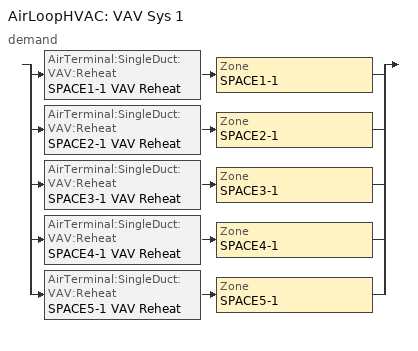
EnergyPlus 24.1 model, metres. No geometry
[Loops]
AirLoopHVAC 'VAV Sys 1'
 demand: split
  | AirTerminal:SingleDuct:VAV:Reheat 'SPACE1-1 VAV Reheat' > Zone 'SPACE1-1'
  | AirTerminal:SingleDuct:VAV:Reheat 'SPACE2-1 VAV Reheat' > Zone 'SPACE2-1'
  | AirTerminal:SingleDuct:VAV:Reheat 'SPACE3-1 VAV Reheat' > Zone 'SPACE3-1'
  | AirTerminal:SingleDuct:VAV:Reheat 'SPACE4-1 VAV Reheat' > Zone 'SPACE4-1'
  | AirTerminal:SingleDuct:VAV:Reheat 'SPACE5-1 VAV Reheat' > Zone 'SPACE5-1'
[Building]
Building 1: Loads convergence tolerance value=0.04; Maximum number of warmup days=25; Minimum number of warmup days=6; North axis=0; Solar distribution=MinimalShadowing; Temperature convergence tolerance value=0.4
[AirLoopHVAC]
VAV Sys 1: Design supply air flow rate=Autosize
[AirLoopHVAC:ReturnPlenum]
Return-Plenum-1: Zone=PLENUM-1
[AirTerminal:SingleDuct:VAV:Reheat] Availability schedule=ReheatCoilAvailSched; Damper heating action=Normal; Maximum air flow rate=Autosize; Minimum air flow fraction schedule=MinOA_Sched
Name | Zone | Reheat coil
SPACE1-1 VAV Reheat | SPACE1-1 | SPACE1-1 Reheat Coil
SPACE2-1 VAV Reheat | SPACE2-1 | SPACE2-1 Reheat Coil
SPACE3-1 VAV Reheat | SPACE3-1 | SPACE3-1 Reheat Coil
SPACE4-1 VAV Reheat | SPACE4-1 | SPACE4-1 Reheat Coil
SPACE5-1 VAV Reheat | SPACE5-1 | SPACE5-1 Reheat Coil
[Coil:Cooling:DX:SingleSpeed]
Main Cooling Coil 1: Availability schedule=CoolingCoilAvailSched; Cooling coil gross rated cop=3; Cooling coil gross rated sensible heat ratio=0.75; Cooling coil gross rated total capacity=Autosize; Condenser type=AirCooled; Crankcase heater capacity=0; Evaporative condenser effectiveness=0.9; Evaporative condenser pump rated power consumption=0; Maximum outdoor air flow rate=0; Nominal time for condensate removal to begin=0; Ratio of initial moisture evaporation rate and steady state latent capacity=0
[Coil:Heating:Electric] Efficiency=1; Nominal capacity=Autosize
Name | Availability schedule
Main Heating Coil 1 | HeatingCoilAvailSched
SPACE1-1 Reheat Coil; SPACE2-1 Reheat Coil; SPACE3-1 Reheat Coil; SPACE4-1 Reheat Coil; SPACE5-1 Reheat Coil | ReheatCoilAvailSched
[CoilSystem:Cooling:DX]
Cooling Coil System 1: Availability schedule=CoolingCoilAvailSched; Cooling coil=Main Cooling Coil 1
[Controller:OutdoorAir]
OA Controller 1: Economizer control type=FixedDryBulb; Economizer control action type=ModulateFlow; Economizer maximum limit dry bulb temperature=19; Economizer maximum limit enthalpy=64000; Economizer maximum limit dewpoint temperature=19; Economizer minimum limit dry bulb temperature=4; High rh control option=None; Heat recovery bypass control type=BypassWhenWithinEconomizerLimits; Mechanical ventilation controller=Zone Mechanical Ventilation Controller 1; Minimum outdoor air flow rate=MinOA_Sched; Outdoor air flow rate per person=0.00944; Outdoor air flow rate per zone floor area=0; Outdoor air flow rate per zone=0
[Controller:MechanicalVentilation]
Zone Mechanical Ventilation Controller 1: Availability schedule=MinOA_Sched; Demand controlled ventilation=No; System outdoor air method=ZoneSum
[Fan:VariableVolume]
Supply Fan 1: Availability schedule=FanAvailSched; Fan efficiency=0.7; Fan power minimum flow fraction=0; Fan power minimum flow rate input method=Fraction; Fan power coefficient 1=0.350712; Fan power coefficient 2=0.308505; Fan power coefficient 3=-0.541374; Fan power coefficient 4=0.871988; Fan power coefficient 5=0; Maximum flow rate=Autosize; Motor efficiency=0.9; Motor in airstream fraction=1; Pressure rise=600
[SetpointManager:MixedAir]
Supply Air Temp Manager 1: Control variable=Temperature; Setpoint node=VAV Sys 1 Outlet Node; Setpoint schedule=Supply Air Temp Manager 1
[SetpointManager:Warmest]
Warmest Setpoint Manager 1: Control variable=Temperature; Maximum setpoint temperature=18; Minimum setpoint temperature=12; Setpoint node=VAV Sys 1 Outlet Node; Strategy=MaximumTemperature
[ThermostatSetpoint:DualSetpoint]
Name | Cooling setpoint temperature schedule | Heating setpoint temperature schedule
SPACE1-1-DualSetPoint | SPACE1-1-Clg-SetP-Sch | SPACE1-1-Htg-SetP-Sch
SPACE2-1-DualSetPoint | SPACE2-1-Clg-SetP-Sch | SPACE2-1-Htg-SetP-Sch
SPACE3-1-DualSetPoint | SPACE3-1-Clg-SetP-Sch | SPACE3-1-Htg-SetP-Sch
SPACE4-1-DualSetPoint | SPACE4-1-Clg-SetP-Sch | SPACE4-1-Htg-SetP-Sch
SPACE5-1-DualSetPoint | SPACE5-1-Clg-SetP-Sch | SPACE5-1-Htg-SetP-Sch
[ThermostatSetpoint:SingleCooling]
Name | Setpoint temperature schedule
SPACE1-1-CoolingSetpoint | SPACE1-1-Clg-SetP-Sch
SPACE2-1-CoolingSetpoint | SPACE2-1-Clg-SetP-Sch
SPACE3-1-CoolingSetpoint | SPACE3-1-Clg-SetP-Sch
SPACE4-1-CoolingSetpoint | SPACE4-1-Clg-SetP-Sch
SPACE5-1-CoolingSetpoint | SPACE5-1-Clg-SetP-Sch
[ThermostatSetpoint:SingleHeating]
Name | Setpoint temperature schedule
SPACE1-1-HeatingSetpoint | SPACE1-1-Htg-SetP-Sch
SPACE2-1-HeatingSetpoint | SPACE2-1-Htg-SetP-Sch
SPACE3-1-HeatingSetpoint | SPACE3-1-Htg-SetP-Sch
SPACE4-1-HeatingSetpoint | SPACE4-1-Htg-SetP-Sch
SPACE5-1-HeatingSetpoint | SPACE5-1-Htg-SetP-Sch
[Zone] Multiplier=1; Type=1
Name | Ceiling height | Volume
PLENUM-1 | 0.6096 | 283.2
SPACE1-1; SPACE3-1 | 2.4384 | 239.247
SPACE2-1; SPACE4-1 | 2.4384 | 103.311
SPACE5-1 | 2.4384 | 447.683
[ZoneControl:Thermostat] Control type schedule=Zone Control Type Sched
Name | Zone or zonelist | Control 1 | Control 2 | Control 3
SPACE1-1 Control | SPACE1-1 | SPACE1-1-CoolingSetpoint | SPACE1-1-HeatingSetpoint | SPACE1-1-DualSetPoint
SPACE2-1 Control | SPACE2-1 | SPACE2-1-CoolingSetpoint | SPACE2-1-HeatingSetpoint | SPACE2-1-DualSetPoint
SPACE3-1 Control | SPACE3-1 | SPACE3-1-CoolingSetpoint | SPACE3-1-HeatingSetpoint | SPACE3-1-DualSetPoint
SPACE4-1 Control | SPACE4-1 | SPACE4-1-CoolingSetpoint | SPACE4-1-HeatingSetpoint | SPACE4-1-DualSetPoint
SPACE5-1 Control | SPACE5-1 | SPACE5-1-CoolingSetpoint | SPACE5-1-HeatingSetpoint | SPACE5-1-DualSetPoint
[Zone equipment]
SPACE1-1: SPACE1-1 VAV Reheat
SPACE2-1: SPACE2-1 VAV Reheat
SPACE3-1: SPACE3-1 VAV Reheat
SPACE4-1: SPACE4-1 VAV Reheat
SPACE5-1: SPACE5-1 VAV Reheat
[Schedule:Compact]
SPACE1-1-Clg-SetP-Sch; SPACE2-1-Clg-SetP-Sch; SPACE3-1-Clg-SetP-Sch; SPACE4-1-Clg-SetP-Sch; SPACE5-1-Clg-SetP-Sch: Through: 12/31, For: SummerDesignDay, Until: 24:00, 26.7, For: WinterDesignDay, Until: 24:00, 23.9, For: WeekDays, Until: 7:00, 26.7, Until: 18:00, 23.9, Until: 24:00, 26.7, For: WeekEnds Holiday, Until: 7:00, 26.7, Until: 13:00, 23.9, Until: 24:00, 26.7, For: AllOtherDays, Until: 7:00, 26.7, Until: 18:00, 23.9, Until: 24:00, 26.7
CoolingCoilAvailSched; FanAvailSched; HeatingCoilAvailSched; ReheatCoilAvailSched: Through: 12/31, For: AllDays, Until: 24:00, 1
SPACE1-1-Htg-SetP-Sch; SPACE2-1-Htg-SetP-Sch; SPACE3-1-Htg-SetP-Sch; SPACE4-1-Htg-SetP-Sch; SPACE5-1-Htg-SetP-Sch: Through: 12/31, For: SummerDesignDay, Until: 24:00, 12.8, For: WinterDesignDay, Until: 24:00, 21.1, For: WeekDays, Until: 7:00, 12.8, Until: 18:00, 21.1, Until: 24:00, 12.8, For: WeekEnds Holiday, Until: 7:00, 12.8, Until: 13:00, 21.1, Until: 24:00, 12.8, For: AllOtherDays, Until: 7:00, 12.8, Until: 18:00, 21.1, Until: 24:00, 12.8
MinOA_Sched: Through: 12/31, For: AllDays, Until: 24:00, 0.3
Supply Air Temp Manager 1: Through: 12/31, For: AllDays, Until: 24:00, 12
Zone Control Type Sched: Through: 12/31, For: AllDays, Until: 24:00, 3
